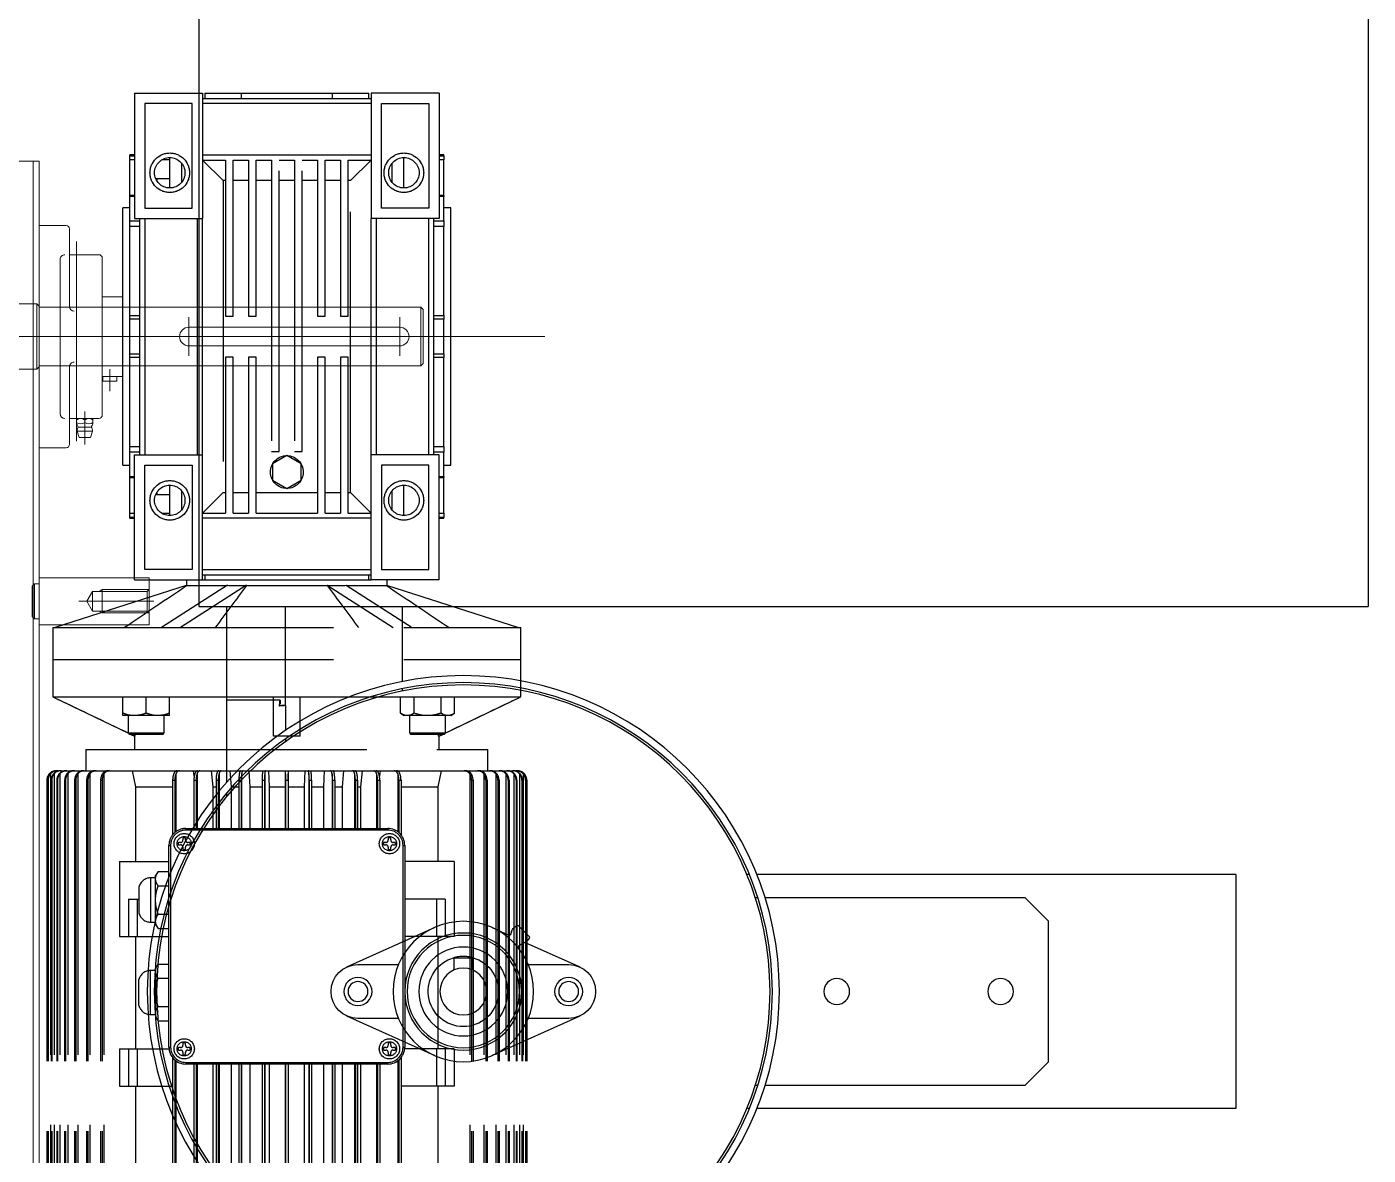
# Model space of a CAD drawing. Header units: millimetres. Extents: x 163705 to 1616509, y 81827 to 302547.
# Drawn here: x 622578 to 623151, y 147680 to 148163 of the extents above; entities that cross this region are included whole.
import ezdxf

# ---------------------------------------------------------------- set-up
doc = ezdxf.new("R2010")
doc.units = ezdxf.units.MM
doc.header["$LTSCALE"] = 10
doc.linetypes.add('ACAD_ISO02W100', pattern=[15, 12, -3])
doc.linetypes.add('CENTER2', pattern=[28.575, 19.05, -3.175, 3.175, -3.175])
for name, color, linetype, lineweight in [('1-中心线', 1, 'CENTER2', 0), ('1-虚线', 8, 'ACAD_ISO02W100', 0), ('1-设备轮廓', 2, 'Continuous', 18)]:
    doc.layers.add(name, color=color, linetype=linetype, lineweight=lineweight)

# ---------------------------------------------------------------- blocks, each defined once
blk = doc.blocks.new('A$Cb1654539')
at = {"lineweight": 25}
for p, q in [((-30.87, 206.48), (-30.87, 264.08)), ((2.16, 196.97), (2.16, 264.08)), ((9.95, 196.97), (9.95, 264.08)), ((17.97, 196.97), (17.97, 264.08)), ((26.14, 196.97), (26.14, 264.08)), ((32.83, 264.08), (32.83, 196.97)), ((34.38, 196.97), (34.38, 264.08)), ((41.07, 264.08), (41.07, 196.97)), ((49.24, 264.08), (49.24, 196.97)), ((57.26, 264.08), (57.26, 196.97)), ((65.05, 264.08), (65.05, 196.97)), ((98.08, 264.08), (98.08, 206.48)), ((-68.89, 75.7), (-68.89, 259.98)), ((-68.45, 75.7), (-68.45, 259.98)), ((-68.35, 75.7), (-68.35, 259.98)), ((-67.33, 72.99), (-67.33, 262.7)), ((-67.02, 75.7), (-67.02, 259.98)), ((-66.82, 75.7), (-66.82, 259.98)), ((-65.82, 72.99), (-65.82, 262.7)), ((-64.63, 75.7), (-64.63, 259.98)), ((-64.33, 75.7), (-64.33, 259.98)), ((-63.35, 72.99), (-63.35, 262.7)), ((-61.29, 75.7), (-61.29, 259.98)), ((-60.89, 75.7), (-60.89, 259.98)), ((-59.95, 72.99), (-59.95, 262.7)), ((-57.03, 75.7), (-57.03, 259.98)), ((-56.55, 75.7), (-56.55, 259.98)), ((-55.64, 72.99), (-55.64, 262.7)), ((-51.9, 75.7), (-51.9, 259.98)), ((-51.33, 75.7), (-51.33, 259.98)), ((-50.48, 72.99), (-50.48, 262.7)), ((-45.95, 75.7), (-45.95, 259.98)), ((-45.3, 75.7), (-45.3, 259.98)), ((-44.51, 72.99), (-44.51, 262.7)), ((-15.16, 194.25), (-15.16, 259.98)), ((-14.26, 195.19), (-14.26, 259.98)), ((-13.77, 195.58), (-13.77, 262.7)), ((-6.09, 196.97), (-6.09, 259.98)), ((-5.14, 196.97), (-5.14, 259.98)), ((-4.75, 196.97), (-4.75, 262.7)), ((3.36, 196.97), (3.36, 259.98)), ((4.34, 196.97), (4.34, 259.98)), ((4.64, 196.97), (4.64, 262.7)), ((13.11, 196.97), (13.11, 259.98)), ((14.11, 196.97), (14.11, 259.98)), ((14.31, 196.97), (14.31, 262.7)), ((23.05, 196.97), (23.05, 259.98)), ((24.07, 196.97), (24.07, 259.98)), ((24.17, 196.97), (24.17, 262.7)), ((33.1, 196.97), (33.1, 259.98)), ((34.12, 196.97), (34.12, 259.98)), ((43.04, 196.97), (43.04, 262.7)), ((43.14, 196.97), (43.14, 259.98)), ((44.16, 196.97), (44.16, 259.98)), ((52.9, 196.97), (52.9, 262.7)), ((53.1, 196.97), (53.1, 259.98)), ((54.11, 196.97), (54.11, 259.98)), ((62.57, 196.97), (62.57, 262.7)), ((62.87, 196.97), (62.87, 259.98)), ((63.85, 196.97), (63.85, 259.98)), ((71.97, 196.97), (71.97, 262.7)), ((72.36, 196.97), (72.36, 259.98)), ((73.31, 196.97), (73.31, 259.98)), ((80.99, 195.58), (80.99, 262.7)), ((81.47, 195.19), (81.47, 259.98)), ((82.38, 194.25), (82.38, 259.98)), ((111.72, 72.99), (111.72, 262.7)), ((112.52, 75.7), (112.52, 259.98)), ((113.17, 75.7), (113.17, 259.98)), ((117.7, 72.99), (117.7, 262.7)), ((118.55, 75.7), (118.55, 259.98)), ((119.12, 75.7), (119.12, 259.98)), ((122.86, 72.99), (122.86, 262.7)), ((123.76, 75.7), (123.76, 259.98)), ((124.25, 75.7), (124.25, 259.98)), ((127.16, 72.99), (127.16, 262.7)), ((128.11, 75.7), (128.11, 259.98)), ((128.5, 75.7), (128.5, 259.98)), ((130.56, 72.99), (130.56, 262.7)), ((131.55, 75.7), (131.55, 259.98)), ((131.84, 75.7), (131.84, 259.98)), ((133.03, 72.99), (133.03, 262.7)), ((134.04, 75.7), (134.04, 259.98)), ((134.24, 75.7), (134.24, 259.98)), ((134.54, 72.99), (134.54, 262.7)), ((135.56, 75.7), (135.56, 259.98)), ((135.66, 75.7), (135.66, 259.98)), ((136.11, 75.7), (136.11, 259.98)), ((-37.83, 190.48), (-37.83, 206.48)), ((-37.83, 206.48), (-34.05, 206.48)), ((-34.05, 190.48), (-34.05, 206.48)), ((-34.05, 206.48), (-30.27, 206.48)), ((-30.27, 206.48), (-15.16, 206.48)), ((-30.27, 190.48), (-30.27, 206.48)), ((97.49, 206.48), (82.38, 206.48)), ((97.49, 190.48), (97.49, 206.48)), ((101.27, 206.48), (97.49, 206.48)), ((101.27, 190.48), (101.27, 206.48)), ((105.05, 206.48), (101.27, 206.48)), ((105.05, 190.48), (105.05, 206.48)), ((-9.51, 196.25), (-9.51, 196.97)), ((-9.51, 196.97), (76.73, 196.97)), ((76.73, 196.25), (-9.51, 196.25)), ((76.73, 196.25), (76.73, 196.97)), ((-37.83, 190.48), (-34.05, 190.48)), ((-34.05, 190.48), (-30.27, 190.48)), ((-30.87, 142.48), (-30.87, 190.48)), ((-30.27, 190.48), (-16.7, 190.48)), ((-16.02, 189.74), (-16.74, 189.74)), ((-16.74, 103.51), (-16.74, 189.74)), ((-16.02, 189.74), (-16.02, 103.51)), ((-12.78, 190.73), (-12.78, 190.21)), ((-11.79, 190.99), (-12.52, 190.99)), ((-12.52, 189.95), (-11.79, 189.95)), ((-10.75, 192.76), (-10.75, 192.03)), ((-9.97, 193.02), (-10.49, 193.02)), ((-9.71, 192.03), (-9.71, 192.76)), ((-7.94, 190.99), (-8.67, 190.99)), ((-8.67, 189.95), (-7.94, 189.95)), ((-7.68, 190.21), (-7.68, 190.73)), ((74.9, 190.73), (74.9, 190.21)), ((75.89, 190.99), (75.16, 190.99)), ((75.16, 189.95), (75.89, 189.95)), ((76.93, 192.76), (76.93, 192.03)), ((77.71, 193.02), (77.19, 193.02)), ((77.97, 192.03), (77.97, 192.76)), ((79.74, 190.99), (79.01, 190.99)), ((79.01, 189.95), (79.74, 189.95)), ((80, 190.21), (80, 190.73)), ((83.95, 189.74), (83.23, 189.74)), ((83.23, 103.51), (83.23, 189.74)), ((97.49, 190.48), (83.92, 190.48)), ((83.95, 189.74), (83.95, 103.51)), ((101.27, 190.48), (97.49, 190.48)), ((98.08, 190.48), (98.08, 142.48)), ((105.05, 190.48), (101.27, 190.48)), ((-10.75, 188.9), (-10.75, 188.18)), ((-10.49, 187.92), (-9.97, 187.92)), ((-9.71, 188.18), (-9.71, 188.9)), ((76.93, 188.9), (76.93, 188.18)), ((77.19, 187.92), (77.71, 187.92)), ((77.97, 188.18), (77.97, 188.9)), ((88.55, 178.5), (83.95, 178.5)), ((89.69, 176.87), (88.55, 178.5)), ((88.55, 172.44), (83.95, 172.44)), ((89.69, 175.47), (89.69, 176.87)), ((91.81, 175.82), (89.69, 175.82)), ((89.69, 166.38), (89.69, 175.47)), ((91.81, 175.82), (91.81, 156.93)), ((96.76, 171.9), (96.76, 160.85)), ((89.69, 157.29), (89.69, 166.38)), ((88.55, 160.32), (83.95, 160.32)), ((88.55, 154.26), (89.69, 155.88)), ((89.69, 155.88), (89.69, 157.29)), ((89.69, 156.93), (91.81, 156.93)), ((88.55, 154.26), (83.95, 154.26)), ((-37.83, 110.48), (-37.83, 142.48)), ((-37.83, 142.48), (-34.05, 142.48)), ((-34.05, 126.48), (-34.05, 142.48)), ((-34.05, 142.48), (-30.27, 142.48)), ((-30.27, 142.48), (-16.74, 142.48)), ((-30.27, 126.48), (-30.27, 142.48)), ((97.49, 142.48), (83.95, 142.48)), ((88.55, 138.99), (83.95, 138.99)), ((89.69, 137.37), (88.55, 138.99)), ((97.49, 126.48), (97.49, 142.48)), ((101.27, 142.48), (97.49, 142.48)), ((101.27, 126.48), (101.27, 142.48)), ((105.05, 142.48), (101.27, 142.48)), ((105.05, 110.48), (105.05, 142.48)), ((88.55, 132.93), (83.95, 132.93)), ((89.69, 137.37), (89.69, 135.96)), ((91.81, 136.32), (89.69, 136.32)), ((89.69, 135.96), (89.69, 126.87)), ((91.81, 117.43), (91.81, 136.32)), ((96.76, 121.35), (96.76, 132.4)), ((-34.05, 126.48), (-30.27, 126.48)), ((-30.27, 126.48), (-16.74, 126.48)), ((89.69, 126.87), (89.69, 117.78)), ((97.49, 126.48), (96.76, 126.48)), ((101.27, 126.48), (97.49, 126.48)), ((88.55, 120.81), (83.95, 120.81)), ((88.55, 114.75), (83.95, 114.75)), ((88.55, 114.75), (89.69, 116.38)), ((89.69, 117.78), (89.69, 116.38)), ((89.69, 117.43), (91.81, 117.43)), ((-37.83, 110.48), (-16.74, 110.48)), ((-30.87, 78.48), (-30.87, 110.48)), ((105.05, 110.48), (83.95, 110.48)), ((98.08, 110.48), (98.08, 78.48)), ((-16.02, 103.51), (-16.74, 103.51)), ((-11.79, 103.31), (-12.52, 103.31)), ((-10.75, 105.07), (-10.75, 104.35)), ((-9.97, 105.33), (-10.49, 105.33)), ((-9.71, 104.35), (-9.71, 105.07)), ((-7.94, 103.31), (-8.67, 103.31)), ((75.89, 103.31), (75.16, 103.31)), ((76.93, 105.07), (76.93, 104.35)), ((77.71, 105.33), (77.19, 105.33)), ((77.97, 104.35), (77.97, 105.07)), ((79.74, 103.31), (79.01, 103.31)), ((83.95, 103.51), (83.23, 103.51)), ((-15.16, 75.7), (-15.16, 99)), ((-14.26, 75.7), (-14.26, 98.06)), ((-13.77, 72.99), (-13.77, 97.67)), ((-12.78, 103.04), (-12.78, 102.52)), ((-12.52, 102.26), (-11.79, 102.26)), ((-10.75, 101.22), (-10.75, 100.5)), ((-10.49, 100.24), (-9.97, 100.24)), ((-9.71, 100.5), (-9.71, 101.22)), ((-8.67, 102.26), (-7.94, 102.26)), ((-7.68, 102.52), (-7.68, 103.04)), ((74.9, 103.04), (74.9, 102.52)), ((75.16, 102.26), (75.89, 102.26)), ((76.93, 101.22), (76.93, 100.5)), ((77.19, 100.24), (77.71, 100.24)), ((77.97, 100.5), (77.97, 101.22)), ((79.01, 102.26), (79.74, 102.26)), ((80, 102.52), (80, 103.04)), ((80.99, 72.99), (80.99, 97.67)), ((81.47, 75.7), (81.47, 98.06)), ((82.38, 75.7), (82.38, 99)), ((-9.51, 96.28), (-9.51, 97)), ((-9.51, 97), (76.73, 97)), ((76.73, 96.28), (-9.51, 96.28)), ((-6.09, 75.7), (-6.09, 96.28)), ((-5.14, 75.7), (-5.14, 96.28)), ((-4.75, 72.99), (-4.75, 96.28)), ((2.16, 78.48), (2.16, 96.28)), ((3.36, 75.7), (3.36, 96.28)), ((4.34, 75.7), (4.34, 96.28)), ((4.64, 72.99), (4.64, 96.28)), ((9.95, 78.48), (9.95, 96.28)), ((13.11, 75.7), (13.11, 96.28)), ((14.11, 75.7), (14.11, 96.28)), ((14.31, 72.99), (14.31, 96.28)), ((17.97, 78.48), (17.97, 96.28)), ((23.05, 75.7), (23.05, 96.28)), ((24.07, 75.7), (24.07, 96.28)), ((24.17, 72.99), (24.17, 96.28)), ((26.14, 78.48), (26.14, 96.28)), ((32.83, 96.28), (32.83, 78.48)), ((33.1, 75.7), (33.1, 96.28)), ((34.12, 75.7), (34.12, 96.28)), ((34.38, 78.48), (34.38, 96.28)), ((41.07, 96.28), (41.07, 78.48)), ((43.04, 72.99), (43.04, 96.28)), ((43.14, 75.7), (43.14, 96.28)), ((44.16, 75.7), (44.16, 96.28)), ((49.24, 96.28), (49.24, 78.48)), ((52.9, 72.99), (52.9, 96.28)), ((53.1, 75.7), (53.1, 96.28)), ((54.11, 75.7), (54.11, 96.28)), ((57.26, 96.28), (57.26, 78.48)), ((62.57, 72.99), (62.57, 96.28)), ((62.87, 75.7), (62.87, 96.28)), ((63.85, 75.7), (63.85, 96.28)), ((65.05, 96.28), (65.05, 78.48)), ((71.97, 72.99), (71.97, 96.28)), ((72.36, 75.7), (72.36, 96.28)), ((73.31, 75.7), (73.31, 96.28)), ((76.73, 96.28), (76.73, 97)), ((-68.35, 75.7), (-68.45, 75.7)), ((-66.82, 75.7), (-67.02, 75.7)), ((-64.33, 75.7), (-64.63, 75.7)), ((-60.89, 75.7), (-61.29, 75.7)), ((-56.55, 75.7), (-57.03, 75.7)), ((-51.33, 75.7), (-51.9, 75.7)), ((-45.3, 75.7), (-45.95, 75.7)), ((-32.31, 71.6), (-30.87, 78.48)), ((-15.16, 78.48), (-30.87, 78.48)), ((-14.26, 75.7), (-15.16, 75.7)), ((-5.14, 75.7), (-6.09, 75.7)), ((1.43, 71.6), (2.16, 78.48)), ((3.36, 78.48), (2.16, 78.48)), ((4.34, 75.7), (3.36, 75.7)), ((9.39, 71.6), (9.95, 78.48)), ((13.11, 78.48), (9.95, 78.48)), ((14.11, 75.7), (13.11, 75.7)), ((17.59, 71.6), (17.97, 78.48)), ((23.05, 78.48), (17.97, 78.48)), ((24.07, 75.7), (23.05, 75.7)), ((25.93, 71.6), (26.14, 78.48)), ((32.83, 78.48), (26.14, 78.48)), ((32.83, 78.48), (32.86, 71.6)), ((34.12, 75.7), (33.1, 75.7)), ((33.1, 75.7), (33.1, 72.99)), ((34.12, 72.99), (34.12, 75.7)), ((34.36, 71.6), (34.38, 78.48)), ((41.07, 78.48), (34.38, 78.48)), ((41.07, 78.48), (41.28, 71.6)), ((44.16, 75.7), (43.14, 75.7)), ((49.24, 78.48), (44.16, 78.48)), ((49.24, 78.48), (49.63, 71.6)), ((54.11, 75.7), (53.1, 75.7)), ((57.26, 78.48), (54.11, 78.48)), ((57.26, 78.48), (57.82, 71.6)), ((63.85, 75.7), (62.87, 75.7)), ((65.05, 78.48), (63.85, 78.48)), ((65.05, 78.48), (65.79, 71.6)), ((73.31, 75.7), (72.36, 75.7)), ((82.38, 75.7), (81.47, 75.7)), ((98.08, 78.48), (82.38, 78.48)), ((98.08, 78.48), (99.53, 71.6)), ((113.17, 75.7), (112.52, 75.7)), ((119.12, 75.7), (118.55, 75.7)), ((124.25, 75.7), (123.76, 75.7)), ((128.5, 75.7), (128.11, 75.7)), ((131.84, 75.7), (131.55, 75.7)), ((134.24, 75.7), (134.04, 75.7)), ((135.66, 75.7), (135.56, 75.7)), ((-67.87, 72.99), (-67.87, 73.59)), ((-64.26, 71.6), (-64.37, 71.6)), ((-62.79, 71.6), (-63.01, 71.6)), ((-60.72, 71.6), (-62.79, 71.6)), ((-60.39, 71.6), (-60.72, 71.6)), ((-57.52, 71.6), (-60.39, 71.6)), ((-57.09, 71.6), (-57.52, 71.6)), ((-53.44, 71.6), (-57.09, 71.6)), ((-52.91, 71.6), (-53.44, 71.6)), ((-48.52, 71.6), (-52.91, 71.6)), ((-52.29, 71.6), (-52.29, 62.48)), ((-47.9, 71.6), (-48.52, 71.6)), ((-42.81, 71.6), (-47.9, 71.6)), ((-42.1, 71.6), (-42.81, 71.6)), ((-32.31, 71.6), (-42.1, 71.6)), ((-13.27, 71.6), (-32.31, 71.6)), ((-12.28, 71.6), (-13.27, 71.6)), ((-6.22, 71.6), (-12.28, 71.6)), ((-6.22, 71.6), (-5.92, 73.91)), ((-4.56, 71.6), (-6.22, 71.6)), ((-3.53, 71.6), (-4.56, 71.6)), ((1.43, 71.6), (-3.53, 71.6)), ((4.51, 71.6), (1.43, 71.6)), ((5.58, 71.6), (4.51, 71.6)), ((9.39, 71.6), (5.58, 71.6)), ((13.86, 71.6), (9.39, 71.6)), ((14.96, 71.6), (13.86, 71.6)), ((17.59, 71.6), (14.96, 71.6)), ((23.41, 71.6), (17.59, 71.6)), ((24.52, 71.6), (23.41, 71.6)), ((25.93, 71.6), (24.52, 71.6)), ((32.86, 71.6), (25.93, 71.6)), ((33.05, 71.6), (32.86, 71.6)), ((34.17, 71.6), (33.05, 71.6)), ((34.36, 71.6), (34.17, 71.6)), ((41.28, 71.6), (34.36, 71.6)), ((42.7, 71.6), (41.28, 71.6)), ((43.81, 71.6), (42.7, 71.6)), ((49.63, 71.6), (43.81, 71.6)), ((52.26, 71.6), (49.63, 71.6)), ((53.35, 71.6), (52.26, 71.6)), ((57.82, 71.6), (53.35, 71.6)), ((61.64, 71.6), (57.82, 71.6)), ((62.71, 71.6), (61.64, 71.6)), ((65.79, 71.6), (62.71, 71.6)), ((70.75, 71.6), (65.79, 71.6)), ((71.78, 71.6), (70.75, 71.6)), ((73.44, 71.6), (71.78, 71.6)), ((73.13, 73.96), (73.44, 71.6)), ((79.5, 71.6), (73.44, 71.6)), ((80.49, 71.6), (79.5, 71.6)), ((99.53, 71.6), (80.49, 71.6)), ((109.32, 71.6), (99.53, 71.6)), ((110.03, 71.6), (109.32, 71.6)), ((115.11, 71.6), (110.03, 71.6)), ((115.74, 71.6), (115.11, 71.6)), ((120.13, 71.6), (115.74, 71.6)), ((119.5, 62.48), (119.5, 71.6)), ((120.65, 71.6), (120.13, 71.6)), ((124.3, 71.6), (120.65, 71.6)), ((124.73, 71.6), (124.3, 71.6)), ((127.61, 71.6), (124.73, 71.6)), ((127.93, 71.6), (127.61, 71.6)), ((130.01, 71.6), (127.93, 71.6)), ((130.23, 71.6), (130.01, 71.6)), ((131.59, 71.6), (131.48, 71.6)), ((135.08, 72.99), (135.08, 73.59)), ((119.5, 62.48), (-52.29, 62.48)), ((-31.39, 62.48), (-31.39, 56.88)), ((98.61, 56.88), (98.61, 62.48)), ((-34.09, 55.59), (-66.39, 40.08)), ((-33.59, 56.08), (-34.19, 55.48)), ((-34.19, 55.48), (-34.19, 48.08)), ((-18.8, 55.48), (-34.19, 55.48)), ((-33.59, 56.08), (-19.4, 56.08)), ((-31.39, 56.88), (-33.06, 56.08)), ((-31.14, 56.88), (-32.82, 56.08)), ((-31.39, 56.88), (-31.14, 56.88)), ((-31.14, 56.88), (-31.14, 56.08)), ((-18.8, 55.48), (-19.4, 56.08)), ((-18.8, 48.08), (-18.8, 55.48)), ((27.94, 56.88), (27.94, 40.08)), ((27.94, 56.88), (39.27, 56.88)), ((39.27, 56.88), (39.27, 40.08)), ((86.61, 56.08), (86.01, 55.48)), ((86.01, 55.48), (86.01, 48.08)), ((101.41, 55.48), (86.01, 55.48)), ((86.61, 56.08), (100.81, 56.08)), ((98.36, 56.88), (98.36, 56.08)), ((98.36, 56.88), (98.61, 56.88)), ((100.03, 56.08), (98.36, 56.88)), ((100.27, 56.08), (98.61, 56.88)), ((101.41, 55.48), (100.81, 56.08)), ((133.61, 40.08), (101.3, 55.59)), ((101.41, 48.08), (101.41, 55.48)), ((-36.5, 48.08), (-38.04, 47)), ((-38.04, 47), (-38.04, 40.08)), ((-36.5, 48.08), (-35.16, 48.08)), ((-35.16, 48.08), (-26.5, 48.08)), ((-32.27, 47), (-32.27, 40.08)), ((-26.5, 48.08), (-17.84, 48.08)), ((-20.72, 47), (-20.72, 40.08)), ((-17.84, 48.08), (-16.5, 48.08)), ((-14.95, 47), (-16.5, 48.08)), ((-14.95, 47), (-14.95, 40.08)), ((83.71, 48.08), (83.71, 47)), ((83.71, 48.08), (88.71, 48.08)), ((83.71, 47), (83.71, 40.08)), ((88.71, 48.08), (98.71, 48.08)), ((93.71, 47), (93.71, 40.08)), ((98.71, 48.08), (103.71, 48.08)), ((103.71, 48.08), (103.71, 47)), ((103.71, 47), (103.71, 40.08)), ((-66.39, 40.08), (-66.39, 24.08)), ((-66.23, 40.08), (-66.39, 40.08)), ((27.94, 40.08), (-66.23, 40.08)), ((39.27, 40.08), (27.94, 40.08)), ((133.45, 40.08), (39.27, 40.08)), ((133.61, 40.08), (133.45, 40.08)), ((133.61, 24.08), (133.61, 40.08)), ((-66.39, 24.08), (-66.39, 10.48)), ((133.61, 24.08), (-66.39, 24.08)), ((133.61, 10.48), (133.61, 24.08)), ((133.61, 10.48), (-66.39, 10.48)), ((-8.94, -7.62), (-65.39, 10.48)), ((8.29, -7.62), (-19.93, 10.48)), ((16.38, -7.62), (-11.85, 10.48)), ((50.84, -7.62), (79.07, 10.48)), ((58.92, -7.62), (87.15, 10.48)), ((76.15, -7.62), (132.61, 10.48)), ((-31.39, -9.92), (-31.39, -63.42)), ((-31.39, -9.92), (-2.39, -9.92)), ((-9.19, -7.54), (-9.19, -9.92)), ((8.29, -7.54), (-8.94, -7.54)), ((-8.94, -7.62), (-8.94, -7.54)), ((-2.39, -9.92), (-2.39, -63.42)), ((69.61, -9.92), (-2.39, -9.92)), ((-1.39, -9.92), (-1.39, -12.12)), ((16.38, -7.62), (16.38, -7.54)), ((50.84, -7.54), (16.38, -7.54)), ((50.84, -7.62), (50.84, -7.54)), ((76.15, -7.54), (58.92, -7.54)), ((68.61, -12.12), (68.61, -9.92)), ((98.61, -9.92), (69.61, -9.92)), ((69.61, -9.92), (69.61, -63.42)), ((76.15, -7.62), (76.15, -7.54)), ((76.41, -9.92), (76.41, -7.54)), ((98.61, -9.92), (98.61, -63.42)), ((-6.79, -14.32), (-26.99, -14.32)), ((-26.99, -14.32), (-26.99, -59.02)), ((-6.79, -59.02), (-6.79, -14.32)), ((69.61, -12.12), (-2.39, -12.12)), ((69.61, -14.32), (-2.39, -14.32)), ((74.01, -14.32), (94.21, -14.32)), ((74.01, -59.02), (74.01, -14.32)), ((94.21, -14.32), (94.21, -59.02)), ((-31.39, -36.32), (-33.39, -36.32)), ((-33.39, -36.32), (-33.39, -36.67)), ((-33.39, -38.39), (-33.39, -36.67)), ((-33.39, -36.67), (-31.39, -36.67)), ((-33.39, -38.39), (-33.39, -53.67)), ((-31.39, -38.39), (-33.39, -38.39)), ((-16.39, -37.42), (-16.39, -50.42)), ((-11.39, -39.76), (-11.39, -48.07)), ((-2.39, -36.28), (69.61, -36.28)), ((6.41, -47.28), (-2.39, -38.48)), ((7.43, -38.48), (-2.39, -38.48)), ((7.43, -38.48), (7.43, -105.17)), ((17.24, -38.48), (10.7, -38.48)), ((10.7, -105.17), (10.7, -38.48)), ((17.24, -38.48), (17.24, -105.17)), ((46.7, -38.48), (20.52, -38.48)), ((20.52, -105.17), (20.52, -38.48)), ((46.7, -38.48), (46.7, -105.17)), ((56.52, -38.48), (49.97, -38.48)), ((49.97, -105.17), (49.97, -38.48)), ((56.52, -38.48), (56.52, -105.17)), ((69.61, -38.48), (59.79, -38.48)), ((59.79, -105.17), (59.79, -38.48)), ((69.61, -38.48), (60.81, -47.28)), ((78.61, -48.07), (78.61, -39.76)), ((83.61, -37.42), (83.61, -50.42)), ((87.04, -38.39), (83.61, -38.39)), ((100.61, -36.32), (98.61, -36.32)), ((98.61, -36.67), (100.61, -36.67)), ((100.61, -38.39), (98.61, -38.39)), ((100.61, -36.32), (100.61, -36.67)), ((100.61, -36.67), (100.61, -38.39)), ((100.61, -38.39), (100.61, -53.67)), ((7.43, -47.28), (6.41, -47.28)), ((6.41, -47.28), (6.41, -180.55)), ((17.24, -47.28), (10.7, -47.28)), ((46.7, -47.28), (20.52, -47.28)), ((33.61, -49.03), (27.55, -52.53)), ((39.67, -52.53), (33.61, -49.03)), ((56.52, -47.28), (49.97, -47.28)), ((60.81, -47.28), (59.79, -47.28)), ((60.81, -180.55), (60.81, -47.28)), ((89.11, -46.46), (83.61, -46.46)), ((89.11, -47.38), (89.11, -46.46)), ((-31.39, -53.67), (-33.39, -53.67)), ((-33.39, -54.08), (-33.39, -53.67)), ((-33.39, -54.08), (-33.39, -64.51)), ((-31.39, -54.08), (-33.39, -54.08)), ((27.55, -52.53), (27.55, -59.53)), ((39.67, -59.53), (39.67, -52.53)), ((100.61, -53.67), (98.61, -53.67)), ((100.61, -54.08), (98.61, -54.08)), ((100.61, -53.67), (100.61, -54.08)), ((100.61, -54.08), (100.61, -64.51)), ((-33.39, -58.92), (-36.39, -58.92)), ((-36.39, -58.92), (-36.39, -168.92)), ((-26.99, -59.02), (-6.79, -59.02)), ((27.55, -59.53), (33.61, -63.03)), ((33.61, -63.03), (39.67, -59.53)), ((94.21, -59.02), (74.01, -59.02)), ((103.61, -58.92), (100.61, -58.92)), ((103.61, -58.92), (103.61, -168.92)), ((-33.39, -66.88), (-33.39, -64.51)), ((-33.39, -64.51), (-29.19, -64.51)), ((-33.39, -66.88), (-33.39, -104.91)), ((-29.19, -66.88), (-33.39, -66.88)), ((-31.39, -63.42), (-2.39, -63.42)), ((-29.19, -63.42), (-29.19, -164.42)), ((-26.99, -63.42), (-26.99, -164.42)), ((-4.59, -164.42), (-4.59, -63.42)), ((-2.39, -63.42), (-2.39, -164.42)), ((27.06, -64.78), (27.06, -189.35)), ((30.34, -64.78), (27.06, -64.78)), ((30.34, -189.35), (30.34, -64.78)), ((36.88, -64.78), (36.88, -189.35)), ((40.15, -64.78), (36.88, -64.78)), ((40.15, -189.35), (40.15, -64.78)), ((98.61, -63.42), (69.61, -63.42)), ((69.61, -63.42), (69.61, -164.42)), ((71.81, -63.42), (71.81, -164.42)), ((94.21, -164.42), (94.21, -63.42)), ((96.41, -63.42), (96.41, -164.42)), ((96.41, -64.51), (100.61, -64.51)), ((100.61, -66.88), (96.41, -66.88)), ((100.61, -64.51), (100.61, -66.88)), ((100.61, -66.88), (100.61, -104.91)), ((-33.39, -106.54), (-33.39, -104.91)), ((-33.39, -104.91), (-29.19, -104.91)), ((-33.39, -106.54), (-33.39, -121.29)), ((-29.19, -106.54), (-33.39, -106.54)), ((7.43, -105.17), (10.7, -105.17)), ((17.24, -105.17), (20.52, -105.17)), ((46.7, -105.17), (49.97, -105.17)), ((56.52, -105.17), (59.79, -105.17)), ((96.41, -104.91), (100.61, -104.91)), ((100.61, -106.54), (96.41, -106.54)), ((100.61, -104.91), (100.61, -106.54)), ((100.61, -106.54), (100.61, -121.29)), ((-33.39, -122.92), (-33.39, -121.29)), ((-33.39, -121.29), (-29.19, -121.29)), ((-33.39, -122.92), (-33.39, -160.95)), ((-29.19, -122.92), (-33.39, -122.92)), ((7.43, -122.67), (7.43, -189.35)), ((10.7, -122.67), (7.43, -122.67)), ((10.7, -189.35), (10.7, -122.67)), ((17.24, -122.67), (17.24, -189.35)), ((20.52, -122.67), (17.24, -122.67)), ((20.52, -189.35), (20.52, -122.67)), ((49.97, -122.67), (46.7, -122.67)), ((46.7, -122.67), (46.7, -189.35)), ((49.97, -189.35), (49.97, -122.67)), ((56.52, -122.67), (56.52, -189.35)), ((59.79, -122.67), (56.52, -122.67)), ((59.79, -189.35), (59.79, -122.67)), ((96.41, -121.29), (100.61, -121.29)), ((100.61, -122.92), (96.41, -122.92)), ((100.61, -121.29), (100.61, -122.92)), ((100.61, -122.92), (100.61, -160.95)), ((-33.39, -163.32), (-33.39, -160.95)), ((-33.39, -160.95), (-29.19, -160.95)), ((-33.39, -163.32), (-33.39, -173.75)), ((-29.19, -163.32), (-33.39, -163.32)), ((-31.39, -217.92), (-31.39, -164.42)), ((-31.39, -164.42), (-2.39, -164.42)), ((-2.39, -217.92), (-2.39, -164.42)), ((98.61, -164.42), (69.61, -164.42)), ((69.61, -217.92), (69.61, -164.42)), ((96.41, -160.95), (100.61, -160.95)), ((100.61, -163.32), (96.41, -163.32)), ((98.61, -217.92), (98.61, -164.42)), ((100.61, -160.95), (100.61, -163.32)), ((100.61, -163.32), (100.61, -173.75)), ((-36.39, -168.92), (-33.39, -168.92)), ((-26.99, -168.82), (-6.79, -168.82)), ((-26.99, -213.52), (-26.99, -168.82)), ((-6.79, -168.82), (-6.79, -213.52)), ((94.21, -168.82), (74.01, -168.82)), ((74.01, -168.82), (74.01, -213.52)), ((94.21, -213.52), (94.21, -168.82)), ((100.61, -168.92), (103.61, -168.92)), ((-33.39, -174.17), (-33.39, -173.75)), ((-33.39, -173.75), (-31.39, -173.75)), ((-33.39, -174.17), (-31.39, -174.17)), ((-33.39, -174.17), (-33.39, -189.44)), ((-16.39, -177.42), (-16.39, -190.42)), ((83.61, -177.42), (83.61, -190.42)), ((98.61, -173.75), (100.61, -173.75)), ((98.61, -174.17), (100.61, -174.17)), ((100.61, -173.75), (100.61, -174.17)), ((100.61, -174.17), (100.61, -189.44)), ((-11.39, -179.76), (-11.39, -188.07)), ((6.41, -180.55), (-2.39, -189.35)), ((6.41, -180.55), (7.43, -180.55)), ((10.7, -180.55), (17.24, -180.55)), ((20.52, -180.55), (27.06, -180.55)), ((30.34, -180.55), (36.88, -180.55)), ((40.15, -180.55), (46.7, -180.55)), ((49.97, -180.55), (56.52, -180.55)), ((59.79, -180.55), (60.81, -180.55)), ((69.61, -189.35), (60.81, -180.55)), ((78.61, -188.07), (78.61, -179.76)), ((83.61, -181.37), (89.11, -181.37)), ((89.11, -181.37), (89.11, -180.45)), ((-33.39, -191.17), (-33.39, -189.44)), ((-33.39, -189.44), (-31.39, -189.44)), ((-33.39, -191.17), (-33.39, -191.52)), ((-31.39, -191.17), (-33.39, -191.17)), ((-33.39, -191.52), (-31.39, -191.52)), ((7.43, -189.35), (-2.39, -189.35)), ((69.61, -191.55), (-2.39, -191.55)), ((17.24, -189.35), (10.7, -189.35)), ((27.06, -189.35), (20.52, -189.35)), ((36.88, -189.35), (30.34, -189.35)), ((46.7, -189.35), (40.15, -189.35)), ((56.52, -189.35), (49.97, -189.35)), ((69.61, -189.35), (59.79, -189.35)), ((83.61, -189.44), (87.04, -189.44)), ((98.61, -189.44), (100.61, -189.44)), ((100.61, -191.17), (98.61, -191.17)), ((98.61, -191.52), (100.61, -191.52)), ((100.61, -189.44), (100.61, -191.17)), ((100.61, -191.17), (100.61, -191.52)), ((-6.79, -213.52), (-26.99, -213.52)), ((-2.39, -213.52), (69.61, -213.52)), ((69.61, -215.72), (-2.39, -215.72)), ((-1.39, -215.72), (-1.39, -217.92)), ((14.23, -217.92), (14.23, -215.72)), ((52.98, -215.72), (52.98, -217.92)), ((68.61, -217.92), (68.61, -215.72)), ((74.01, -213.52), (94.21, -213.52)), ((-31.39, -217.92), (-2.39, -217.92)), ((14.23, -217.92), (-1.39, -217.92)), ((52.98, -217.92), (14.23, -217.92)), ((68.61, -217.92), (52.98, -217.92)), ((98.61, -217.92), (69.61, -217.92))]:
    blk.add_line(p, q, dxfattribs=at)
for centre, radius in [((-10.23, 190.47), 4.34), ((77.45, 190.47), 4.34), ((-10.23, 190.47), 3.04), ((77.45, 190.47), 3.04), ((-10.23, 102.78), 4.34), ((-10.23, 102.78), 3.04), ((77.45, 102.78), 4.34), ((77.45, 102.78), 3.04), ((-16.39, -43.92), 8.45), ((-16.39, -43.92), 6.5), ((83.61, -43.92), 8.45), ((83.61, -43.92), 6.5), ((33.61, -56.03), 7), ((-16.39, -183.92), 8.45), ((-16.39, -183.92), 6.5), ((83.61, -183.92), 8.45), ((83.61, -183.92), 6.5)]:
    blk.add_circle(centre, radius, dxfattribs=at)
for centre, radius, start, end in [((-9.51, 189.74), 7.23, 90, 180), ((-9.51, 189.74), 6.51, 90, 180), ((76.73, 189.74), 7.23, 0, 90), ((76.73, 189.74), 6.51, 0, 90), ((-12.52, 190.73), 0.26, 90, 180), ((-12.52, 190.21), 0.26, 180, 270), ((-11.79, 192.03), 1.04, 270, 0), ((-11.79, 188.9), 1.04, 0, 90), ((-10.49, 192.76), 0.26, 90, 180), ((-9.97, 192.76), 0.26, 0, 90), ((-8.67, 192.03), 1.04, 180, 270), ((-8.67, 188.9), 1.04, 90, 180), ((-7.94, 190.73), 0.26, 0, 90), ((-7.94, 190.21), 0.26, 270, 0), ((75.16, 190.73), 0.26, 90, 180), ((75.16, 190.21), 0.26, 180, 270), ((75.89, 192.03), 1.04, 270, 0), ((75.89, 188.9), 1.04, 0, 90), ((77.19, 192.76), 0.26, 90, 180), ((77.71, 192.76), 0.26, 360, 90), ((79.01, 192.03), 1.04, 180, 270), ((79.01, 188.9), 1.04, 90, 180), ((79.74, 190.73), 0.26, 0, 90), ((79.74, 190.21), 0.26, 270, 0), ((-10.49, 188.18), 0.26, 180, 270), ((-9.97, 188.18), 0.26, 270, 0), ((77.19, 188.18), 0.26, 180, 270), ((77.71, 188.18), 0.26, 270, 0), ((91.81, 170.74), 5.09, 13.2126, 90), ((91.81, 162.01), 5.09, 270, 346.7874), ((91.81, 131.24), 5.09, 13.2126, 90), ((91.81, 122.51), 5.09, 270, 346.7874), ((-9.51, 103.51), 7.23, 180, 270), ((-9.51, 103.51), 6.51, 180, 270), ((-12.52, 103.04), 0.26, 90, 180), ((-11.79, 104.35), 1.04, 270, 0), ((-10.49, 105.07), 0.26, 90, 180), ((-9.97, 105.07), 0.26, 0, 90), ((-8.67, 104.35), 1.04, 180, 270), ((-7.94, 103.04), 0.26, 0, 90), ((75.16, 103.04), 0.26, 90, 180), ((75.89, 104.35), 1.04, 270, 0), ((76.73, 103.51), 7.23, 270, 0), ((76.73, 103.51), 6.51, 270, 0), ((77.19, 105.07), 0.26, 90, 180), ((77.71, 105.07), 0.26, 0, 90), ((79.01, 104.35), 1.04, 180, 270), ((79.74, 103.04), 0.26, 0, 90), ((-12.52, 102.52), 0.26, 180, 270), ((-11.79, 101.22), 1.04, 360, 90), ((-10.49, 100.5), 0.26, 180, 270), ((-9.97, 100.5), 0.26, 270, 0), ((-8.67, 101.22), 1.04, 90, 180), ((-7.94, 102.52), 0.26, 270, 0), ((75.16, 102.52), 0.26, 180, 270), ((75.89, 101.22), 1.04, 360, 90), ((77.19, 100.5), 0.26, 180, 270), ((77.71, 100.5), 0.26, 270, 0), ((79.01, 101.22), 1.04, 90, 180), ((79.74, 102.52), 0.26, 270, 0), ((-64.79, 75.7), 4.1, 180, 221.4096), ((-64.34, 75.7), 4.11, 179.9812, 221.2458), ((-64.24, 75.7), 4.11, 179.9812, 221.2458), ((-62.88, 75.69), 4.15, 179.9262, 220.7535), ((-62.68, 75.69), 4.15, 179.9262, 220.7535), ((-60.42, 75.69), 4.21, 179.839, 219.9301), ((-60.12, 75.69), 4.21, 179.839, 219.9301), ((-56.99, 75.68), 4.3, 179.7261, 218.7716), ((-56.6, 75.68), 4.3, 179.7261, 218.7716), ((-52.6, 75.67), 4.43, 179.5965, 217.2736), ((-52.12, 75.67), 4.43, 179.5965, 217.2736), ((-47.3, 75.65), 4.6, 179.461, 215.4313), ((-46.73, 75.65), 4.6, 179.461, 215.4313), ((-41.11, 75.64), 4.84, 179.3322, 213.2414), ((-40.46, 75.64), 4.84, 179.3322, 213.2414), ((-7.92, 75.59), 7.24, 179.1365, 201.0684), ((-7.02, 75.59), 7.24, 179.1365, 201.0684), ((2.65, 75.58), 8.74, 179.2153, 197.2451), ((3.6, 75.58), 8.74, 179.2153, 197.2451), ((14.7, 75.57), 11.34, 179.3508, 193.1718), ((15.68, 75.57), 11.34, 179.3508, 193.1718), ((29.77, 75.56), 16.66, 179.5359, 188.8985), ((30.77, 75.56), 16.66, 179.5359, 188.8985), ((55.95, 75.56), 32.9, 179.758, 184.4853), ((56.97, 75.56), 32.9, 179.758, 184.4853), ((10.24, 75.56), 32.9, 355.5147, 0.242), ((11.26, 75.56), 32.9, 355.5147, 0.242), ((36.44, 75.56), 16.66, 351.1015, 0.4641), ((37.45, 75.56), 16.66, 351.1015, 0.4641), ((51.54, 75.57), 11.34, 346.8282, 0.6492), ((52.52, 75.57), 11.34, 346.8282, 0.6492), ((63.62, 75.58), 8.74, 342.7549, 0.7847), ((64.56, 75.58), 8.74, 342.7549, 0.7847), ((74.23, 75.59), 7.24, 338.9316, 0.8635), ((75.14, 75.59), 7.24, 338.9316, 0.8635), ((107.67, 75.64), 4.84, 326.7586, 0.6678), ((108.32, 75.64), 4.84, 326.7586, 0.6678), ((113.95, 75.65), 4.6, 324.5687, 0.539), ((114.52, 75.65), 4.6, 324.5687, 0.539), ((119.34, 75.67), 4.43, 322.7264, 0.4035), ((119.82, 75.67), 4.43, 322.7264, 0.4035), ((123.81, 75.68), 4.3, 321.2284, 0.2739), ((124.2, 75.68), 4.3, 321.2284, 0.2739), ((127.34, 75.69), 4.21, 320.0699, 0.161), ((127.64, 75.69), 4.21, 320.0699, 0.161), ((129.89, 75.69), 4.15, 319.2465, 0.0738), ((130.09, 75.69), 4.15, 319.2465, 0.0738), ((131.45, 75.7), 4.11, 318.7542, 0.0188), ((131.55, 75.7), 4.11, 318.7542, 0.0188), ((132.01, 75.7), 4.1, 318.5904, 360), ((-64.79, 75.7), 4.1, 221.4096, 270), ((132.01, 75.7), 4.1, 270, 318.5904), ((89.11, -46.96), 0.5, 37.856, 90), ((89.11, -180.87), 0.5, 270, 322.144)]:
    blk.add_arc(centre, radius, start, end, dxfattribs=at)
for centre, major_axis, ratio, start_param, end_param in [((-64.37, 75.7), (0, 4.1), 0.9937, 2.293531, 3.141593), ((-64.26, 75.7), (0, 4.1), 0.99667, 2.293531, 3.141593), ((-63.01, 75.7), (0, 4.1), 0.977829, 2.293531, 3.141593), ((-62.79, 75.7), (0, 4.1), 0.983741, 2.293531, 3.141593), ((-60.72, 75.7), (0, 4.1), 0.952542, 2.293531, 3.141593), ((-60.39, 75.7), (0, 4.1), 0.961339, 2.293531, 3.141593), ((-57.52, 75.7), (0, 4.1), 0.918081, 2.293531, 3.141593), ((-57.09, 75.7), (0, 4.1), 0.929678, 2.293531, 3.141593), ((-53.44, 75.7), (0, 4.1), 0.874779, 2.293531, 3.141593), ((-52.91, 75.7), (0, 4.1), 0.889064, 2.293531, 3.141593), ((-48.52, 75.7), (0, 4.1), 0.823052, 2.293531, 3.141593), ((-47.9, 75.7), (0, 4.1), 0.839887, 2.293531, 3.141593), ((-42.81, 75.7), (0, 4.1), 0.763398, 2.293531, 3.141593), ((-42.1, 75.7), (0, 4.1), 0.782622, 2.293531, 3.141593), ((-13.27, 75.7), (0, 4.1), 0.458034, 2.293531, 3.141593), ((-12.28, 75.7), (0, 4.1), 0.484759, 2.293531, 3.141593), ((-4.56, 75.7), (0, 4.1), 0.368685, 2.293531, 3.141593), ((-3.53, 75.7), (0, 4.1), 0.396682, 2.293531, 3.141593), ((4.51, 75.7), (0, 4.1), 0.275786, 2.293531, 3.141593), ((5.58, 75.7), (0, 4.1), 0.304784, 2.293531, 3.141593), ((13.86, 75.7), (0, 4.1), 0.18023, 2.293531, 3.141593), ((14.96, 75.7), (0, 4.1), 0.209951, 2.293531, 3.141593), ((23.41, 75.7), (0, 4.1), 0.082939, 2.293531, 3.141593), ((24.52, 75.7), (0, 4.1), 0.113096, 2.293531, 3.141593), ((33.05, 75.7), (0, 4.1), 0.015152, 3.141593, 3.989655), ((34.17, 75.7), (0, 4.1), 0.015152, 2.293531, 3.141593), ((42.7, 75.7), (0, 4.1), 0.113096, 3.141593, 3.989655), ((43.81, 75.7), (0, 4.1), 0.082939, 3.141593, 3.989655), ((52.26, 75.7), (0, 4.1), 0.209951, 3.141593, 3.989655), ((53.35, 75.7), (0, 4.1), 0.18023, 3.141593, 3.989655), ((61.64, 75.7), (0, 4.1), 0.304784, 3.141593, 3.989655), ((62.71, 75.7), (0, 4.1), 0.275786, 3.141593, 3.989655), ((70.75, 75.7), (0, 4.1), 0.396682, 3.141593, 3.989655), ((71.78, 75.7), (0, 4.1), 0.368685, 3.141593, 3.989655), ((79.5, 75.7), (0, 4.1), 0.484759, 3.141593, 3.989655), ((80.49, 75.7), (0, 4.1), 0.458034, 3.141593, 3.989655), ((109.32, 75.7), (0, 4.1), 0.782622, 3.141593, 3.989655), ((110.03, 75.7), (0, 4.1), 0.763398, 3.141593, 3.989655), ((115.11, 75.7), (0, 4.1), 0.839887, 3.141593, 3.989655), ((115.74, 75.7), (0, 4.1), 0.823052, 3.141593, 3.989655), ((120.13, 75.7), (0, 4.1), 0.889064, 3.141593, 3.989655), ((120.65, 75.7), (0, 4.1), 0.874779, 3.141593, 3.989655), ((124.3, 75.7), (0, 4.1), 0.929678, 3.141593, 3.989655), ((124.73, 75.7), (0, 4.1), 0.918081, 3.141593, 3.989655), ((127.61, 75.7), (0, 4.1), 0.961339, 3.141593, 3.989655), ((127.93, 75.7), (0, 4.1), 0.952542, 3.141593, 3.989655), ((130.01, 75.7), (0, 4.1), 0.983741, 3.141593, 3.989655), ((130.23, 75.7), (0, 4.1), 0.977829, 3.141593, 3.989655), ((131.48, 75.7), (0, 4.1), 0.99667, 3.141593, 3.989655), ((131.59, 75.7), (0, 4.1), 0.9937, 3.141593, 3.989655), ((33.61, -21.27), (42.75, -7.41), 0.270246, 2.031964, 2.250467), ((33.61, -21.27), (42.75, 7.41), 0.270246, 0.891125, 1.109628)]:
    blk.add_ellipse(centre, major_axis=major_axis, ratio=ratio, start_param=start_param, end_param=end_param, dxfattribs=at)
for points, knots in [([(88.55, 178.5), (88.86, 178.01), (89.5, 177.03), (89.62, 175.99), (89.69, 175.47)], [0, 0, 0, 0, 1.619128, 3.280618, 3.280618, 3.280618, 3.280618]), ([(89.69, 175.47), (89.68, 175.37), (89.67, 174.81), (89.4, 173.78), (88.83, 172.89), (88.55, 172.44)], [0, 0, 0, 0, 0.321217, 1.785505, 3.286132, 3.286132, 3.286132, 3.286132]), ([(88.55, 172.44), (88.72, 171.93), (89.12, 170.7), (89.58, 168.67), (89.65, 167.15), (89.69, 166.38)], [0, 0, 0, 0, 1.613588, 3.884306, 6.194764, 6.194764, 6.194764, 6.194764]), ([(89.69, 166.38), (89.67, 165.89), (89.63, 164.62), (89.27, 162.57), (88.79, 161.07), (88.55, 160.32)], [0, 0, 0, 0, 1.468866, 3.813321, 6.195313, 6.195313, 6.195313, 6.195313]), ([(88.55, 160.32), (88.86, 159.83), (89.5, 158.84), (89.62, 157.81), (89.69, 157.29)], [0, 0, 0, 0, 1.619128, 3.280618, 3.280618, 3.280618, 3.280618]), ([(89.69, 157.29), (89.68, 157.18), (89.67, 156.62), (89.4, 155.59), (88.83, 154.71), (88.55, 154.26)], [0, 0, 0, 0, 0.321217, 1.785505, 3.286132, 3.286132, 3.286132, 3.286132]), ([(88.55, 138.99), (88.86, 138.51), (89.5, 137.52), (89.62, 136.49), (89.69, 135.96)], [0, 0, 0, 0, 1.619128, 3.280618, 3.280618, 3.280618, 3.280618]), ([(89.69, 135.96), (89.68, 135.86), (89.67, 135.3), (89.4, 134.27), (88.83, 133.38), (88.55, 132.93)], [0, 0, 0, 0, 0.321217, 1.785505, 3.286132, 3.286132, 3.286132, 3.286132]), ([(88.55, 132.93), (88.72, 132.42), (89.12, 131.19), (89.58, 129.17), (89.65, 127.64), (89.69, 126.87)], [0, 0, 0, 0, 1.613588, 3.884306, 6.194764, 6.194764, 6.194764, 6.194764]), ([(89.69, 126.87), (89.67, 126.38), (89.63, 125.11), (89.27, 123.07), (88.79, 121.57), (88.55, 120.81)], [0, 0, 0, 0, 1.468866, 3.813321, 6.195313, 6.195313, 6.195313, 6.195313]), ([(88.55, 120.81), (88.86, 120.33), (89.5, 119.34), (89.62, 118.31), (89.69, 117.78)], [0, 0, 0, 0, 1.619128, 3.280618, 3.280618, 3.280618, 3.280618]), ([(89.69, 117.78), (89.68, 117.68), (89.67, 117.12), (89.4, 116.09), (88.83, 115.2), (88.55, 114.75)], [0, 0, 0, 0, 0.321217, 1.785505, 3.286132, 3.286132, 3.286132, 3.286132]), ([(-34.12, 55.46), (-43.09, 51.17), (-53.79, 46.04), (-64.5, 40.91), (-66.23, 40.08)], [0, 0, 0, 0, 29.833499, 35.603613, 35.603613, 35.603613, 35.603613]), ([(133.45, 40.08), (123.49, 44.86), (112.77, 49.99), (102.05, 55.12), (101.29, 55.48)], [0, 0, 0, 0, 33.132471, 35.651499, 35.651499, 35.651499, 35.651499]), ([(-38.04, 47), (-37.58, 47.3), (-36.64, 47.91), (-35.66, 48.02), (-35.16, 48.08)], [0, 0, 0, 0, 1.542394, 3.125142, 3.125142, 3.125142, 3.125142]), ([(-35.16, 48.08), (-35.06, 48.08), (-34.53, 48.07), (-33.54, 47.81), (-32.7, 47.27), (-32.27, 47)], [0, 0, 0, 0, 0.305989, 1.700883, 3.130394, 3.130394, 3.130394, 3.130394]), ([(-32.27, 47), (-31.78, 47.16), (-30.61, 47.55), (-28.68, 47.98), (-27.23, 48.05), (-26.5, 48.08)], [0, 0, 0, 0, 1.537117, 3.70022, 5.90118, 5.90118, 5.90118, 5.90118]), ([(-26.5, 48.08), (-26.03, 48.07), (-24.06, 48.02), (-22.17, 47.44), (-20.72, 47)], [0, 0, 0, 0, 1.400168, 5.897382, 5.897382, 5.897382, 5.897382]), ([(-20.72, 47), (-20.26, 47.3), (-19.32, 47.91), (-18.33, 48.02), (-17.84, 48.08)], [0, 0, 0, 0, 1.542394, 3.125142, 3.125142, 3.125142, 3.125142]), ([(-17.84, 48.08), (-17.74, 48.08), (-17.21, 48.07), (-16.22, 47.81), (-15.38, 47.27), (-14.95, 47)], [0, 0, 0, 0, 0.305989, 1.700883, 3.130394, 3.130394, 3.130394, 3.130394]), ([(83.71, 47), (84.51, 47.3), (86.14, 47.91), (87.85, 48.02), (88.71, 48.08)], [0, 0, 0, 0, 2.538577, 5.143572, 5.143572, 5.143572, 5.143572]), ([(88.71, 48.08), (88.88, 48.08), (89.8, 48.07), (91.5, 47.81), (92.97, 47.27), (93.71, 47)], [0, 0, 0, 0, 0.503075, 2.796418, 5.146675, 5.146675, 5.146675, 5.146675]), ([(93.71, 47), (94.51, 47.3), (96.14, 47.91), (97.85, 48.02), (98.71, 48.08)], [0, 0, 0, 0, 2.538577, 5.143572, 5.143572, 5.143572, 5.143572]), ([(98.71, 48.08), (98.88, 48.08), (99.8, 48.07), (101.5, 47.81), (102.97, 47.27), (103.71, 47)], [0, 0, 0, 0, 0.503075, 2.796418, 5.146675, 5.146675, 5.146675, 5.146675])]:
    blk.add_open_spline(points, degree=3, knots=knots, dxfattribs=at)
for points in [[(-8.94, -7.54), (-17.89, -1.54), (-26.83, 4.47), (-35.77, 10.48)], [(16.38, -7.54), (11.9, -1.54), (7.43, 4.47), (2.96, 10.48)], [(50.84, -7.54), (55.31, -1.54), (59.78, 4.47), (64.25, 10.48)], [(76.15, -7.54), (85.1, -1.54), (94.04, 4.47), (102.98, 10.48)]]:
    blk.add_open_spline(points, degree=3, dxfattribs=at)
blk = doc.blocks.new('A$Ce0621208')
for p, q in [((-1039.06, 993.69), (-1039.06, 366.85)), ((-1051.56, 978.05), (-1050.56, 979.05)), ((-1051.56, 815.05), (-1051.56, 978.05)), ((-1051.56, 978.05), (-1026.56, 978.05)), ((-1027.56, 979.05), (-1050.56, 979.05)), ((-1026.56, 978.05), (-1027.56, 979.05)), ((-1026.56, 815.05), (-1026.56, 978.05)), ((-1030.81, 969.05), (-1047.31, 969.05)), ((-1043.06, 879.05), (-1043.06, 969.05)), ((-1035.06, 879.05), (-1035.06, 969.05)), ((-1030.81, 879.05), (-1047.31, 879.05)), ((-1039.06, 867.69), (-1039.06, 332.26)), ((-930.94, 862.05), (-930.13, 861.23)), ((-930.94, 862.05), (-930.94, 842.05)), ((-921.75, 861.23), (-930.13, 861.23)), ((-930.13, 861.23), (-930.13, 837.86)), ((-925.94, 832.05), (-925.94, 864.05)), ((-920.94, 862.05), (-921.75, 861.23)), ((-921.75, 861.23), (-921.75, 837.86)), ((-920.94, 862.05), (-920.94, 842.05)), ((-1022.06, 850.85), (-1056.06, 850.85)), ((-1056.06, 842.05), (-1056.06, 850.85)), ((-1051.56, 815.05), (-1051.56, 850.05)), ((-1026.56, 815.05), (-1026.56, 850.05)), ((-1022.06, 842.05), (-1022.06, 850.85)), ((-1020.06, 848.25), (-1022.06, 848.25)), ((-1020.06, 842.25), (-1020.06, 848.25)), ((-1015.72, 845.25), (-1025.06, 845.25)), ((-1020.06, 842.25), (-1022.06, 842.25)), ((-1074.06, 828.05), (-1074.06, 840.55)), ((-1005.56, 842.05), (-1072.56, 842.05)), ((-1004.06, 828.05), (-1004.06, 840.55)), ((-1004.06, 837.75), (-1003.76, 838.05)), ((-1004.06, 831.35), (-1004.06, 837.75)), ((-1004.06, 831.35), (-1004.06, 837.75)), ((-1004.06, 832.52), (-1004.06, 837.75)), ((-1001.71, 838.05), (-1003.76, 838.05)), ((-1000.4, 831.75), (-1000.4, 837.35)), ((-998.66, 831.25), (-998.66, 837.85)), ((-995.96, 836.95), (-998.66, 837.85)), ((-995.96, 832.15), (-995.96, 836.95)), ((-995.96, 832.15), (-995.96, 836.95)), ((-995.96, 832.15), (-995.96, 836.95)), ((-995.96, 832.15), (-995.96, 836.95)), ((-920.94, 842.05), (-930.94, 842.05)), ((-930.94, 842.05), (-930.13, 840.64)), ((-921.75, 837.86), (-930.13, 837.86)), ((-930.13, 837.86), (-925.94, 835.44)), ((-921.75, 837.86), (-925.94, 835.44)), ((-920.94, 842.05), (-921.75, 840.64)), ((-998.39, 831.05), (-1079.72, 831.05)), ((-994.33, 831.05), (-1010.93, 831.05)), ((-992.96, 834.55), (-1007.06, 834.55)), ((-1004.06, 828.05), (-1004.06, 834.25)), ((-1004.06, 828.05), (-1004.06, 834.25)), ((-1004.06, 829.02), (-1004.06, 834.25)), ((-1004.06, 832.52), (-1004.06, 831.51)), ((-1003.76, 831.05), (-1004.06, 831.35)), ((-1001.71, 831.05), (-1003.76, 831.05)), ((-995.96, 832.15), (-998.66, 831.25)), ((-1086.56, 815.05), (-1086.56, 826.55)), ((-1051.97, 828.05), (-1085.06, 828.05)), ((-993.06, 828.05), (-1026.14, 828.05)), ((-1004.06, 829.02), (-1004.06, 828.05)), ((-991.56, 815.05), (-991.56, 826.55)), ((-1006.06, 824.05), (-1072.06, 824.05)), ((1899.79, 815.05), (-1114.06, 815.05)), ((-1114.06, 815.05), (-1114.06, 795.05)), ((-991.56, 815.05), (-1086.56, 815.05)), ((-1053.06, 814.05), (-1052.06, 815.05)), ((-1053.06, 814.05), (-1053.06, 396.05)), ((-1025.06, 814.05), (-1053.06, 814.05)), ((-1026.06, 815.05), (-1052.06, 815.05)), ((-1026.06, 815.05), (-1052.06, 815.05)), ((-1025.06, 814.05), (-1026.06, 815.05)), ((-1025.06, 814.05), (-1025.06, 396.05)), ((1899.79, 812.55), (-1114.06, 812.55)), ((-918.44, 813.05), (-933.44, 813.05))]:
    blk.add_line(p, q)
for points in [[(-915.94, 862.05), (-915.94, 815.05), (-935.94, 815.05), (-935.94, 862.05)], [(-918.44, 815.05), (-918.44, 813.05), (-919.44, 812.05), (-932.44, 812.05), (-933.44, 813.05), (-933.44, 815.05)]]:
    blk.add_lwpolyline(points, close=True)
for centre, radius, start, end in [((-1039.06, 969.05), 4, 0, 180), ((-1039.06, 879.05), 4, 180, 0), ((-1072.56, 840.55), 1.5, 90, 180), ((-1005.56, 840.55), 1.5, 0, 90), ((-1001.41, 836.3), 2.65, 138.589, 221.78), ((-1004.36, 836.3), 2.64, 318.589, 41.411), ((-998.26, 842.95), 6, 234.808, 249.039), ((-1000.62, 838.15), 0.8, 282.204, 298.592), ((-998.66, 834.55), 3.3, 90, 121.953), ((-1001.41, 832.8), 2.64, 138.589, 221.411), ((-1004.36, 832.8), 2.64, 318.589, 41.411), ((-998.26, 826.14), 6, 110.961, 125.193), ((-998.66, 834.55), 3.3, 238.047, 270), ((-1085.06, 826.55), 1.5, 90, 180), ((-1072.06, 826.05), 2, 180, 270), ((-1051.97, 830.05), 2, 270, 0), ((-1026.14, 830.05), 2, 180, 270), ((-1006.06, 826.05), 2, 270, 0), ((-993.06, 826.55), 1.5, 0, 90)]:
    blk.add_arc(centre, radius, start, end)
at = {"layer": '1-中心线'}
blk.add_line((-1039.06, 313.92), (-1039.06, 1030.98), dxfattribs=at)
blk = doc.blocks.new('G$C126DDED6')
at = {"rotation": 90}
blk.add_blockref('A$Ce0621208', (1640.05, 2164.12), dxfattribs=at)
at = {"layer": '1-虚线'}
blk.add_blockref('A$Cb1654539', (685.59, 1238.98), dxfattribs=at)
blk = doc.blocks.new('11')
at = {"lineweight": 25}
for p, q in [((1014.49, -1632.4), (1704.49, -1632.4)), ((1704.49, -1632.4), (1704.49, -1646.6)), ((1779.41, -1644.32), (1704.49, -1644.32)), ((1704.49, -1646.6), (1704.49, -1647.68)), ((1704.49, -1647.68), (1704.49, -2101.08)), ((1744.49, -1667.11), (1744.49, -1644.32)), ((1785.57, -1644.32), (1784, -1644.32)), ((1744.49, -1667.11), (1745.99, -1667.11)), ((1746.7, -1669.32), (1704.49, -1669.32)), ((1746.7, -1669.32), (1746.7, -1667.82)), ((1746.7, -1669.32), (1757.42, -1669.32)), ((1761.07, -1669.32), (1762.29, -1669.32)), ((1858.51, -1695.59), (1841.64, -1732.99)), ((1896.34, -1732.99), (1879.47, -1695.59)), ((1857.49, -1700.32), (1857.49, -1717.61)), ((1880.49, -1717.61), (1880.49, -1700.32)), ((1736.52, -1719.32), (1704.49, -1719.32)), ((1740.6, -1719.32), (1739.58, -1719.32)), ((1859.82, -1741.34), (1854.53, -1741.34)), ((1854.53, -1741.34), (1854.53, -1749.3)), ((1854.61, -1741.07), (1854.6, -1741.07)), ((1854.53, -1749.3), (1859.82, -1749.3)), ((1854.6, -1749.57), (1854.61, -1749.57)), ((1841.64, -1757.65), (1844.99, -1765.08)), ((1879.47, -1795.05), (1896.34, -1757.65)), ((1845.76, -1764.31), (1845.08, -1764.99)), ((1840.71, -1768.66), (1845.66, -1773.61)), ((1849.32, -1769.24), (1850.01, -1768.55)), ((1848.01, -1771.77), (1858.51, -1795.05)), ((1857.49, -1773.03), (1857.49, -1790.32)), ((1880.49, -1790.32), (1880.49, -1773.03)), ((1818.99, -1867.49), (1818.99, -1866.4)), ((1918.99, -1867.49), (1918.99, -1866.4)), ((1818.99, -2075.32), (1818.99, -1870.72)), ((1828.99, -1871.11), (1828.99, -1870.06)), ((1908.99, -1870.06), (1908.99, -1871.11)), ((1918.99, -2075.32), (1918.99, -1870.72)), ((1828.99, -1985.32), (1828.99, -1874.26)), ((1908.99, -1874.26), (1908.99, -1985.32)), ((1838.99, -1995.32), (1828.99, -1985.32)), ((1908.99, -1985.32), (1898.99, -1995.32)), ((1898.99, -1995.32), (1838.99, -1995.32)), ((1818.99, -2075.32), (1823.99, -2075.32)), ((1823.99, -2075.32), (1913.99, -2075.32)), ((1913.99, -2075.32), (1918.99, -2075.32)), ((1704.49, -2101.08), (1704.49, -2102.57)), ((1704.49, -2102.57), (1704.49, -2131.76)), ((1014.49, -2131.76), (1704.49, -2131.76)), ((1014.49, -2131.8), (1704.49, -2131.8)), ((1704.49, -2131.76), (1704.49, -2131.8))]:
    blk.add_line(p, q, dxfattribs=at)
for centre, radius in [((1868.99, -1745.32), 135), ((1868.99, -1745.32), 132), ((1868.99, -1745.32), 131), ((1868.99, -1700.32), 6), ((1868.99, -1700.32), 4.25), ((1868.99, -1745.32), 30), ((1868.99, -1745.32), 25), ((1868.99, -1745.32), 24), ((1868.99, -1745.32), 19), ((1868.99, -1745.32), 10), ((1868.99, -1790.32), 6), ((1868.99, -1790.32), 4.25), ((1868.99, -1904.82), 5.5), ((1868.99, -1974.82), 5.5)]:
    blk.add_circle(centre, radius, dxfattribs=at)
for centre, radius, start, end in [((1868.99, -1700.32), 11.5, 0, 180), ((1868.99, -1745.32), 15, 195.3729, 164.6271), ((1844.55, -1769.76), 4, 135, 163.9384), ((1844.55, -1769.76), 4, 105.0736, 135), ((1842.6, -1762.52), 3.5, 285.0736, 315), ((1851.79, -1771.71), 3.5, 135, 164.9264), ((1844.55, -1769.76), 4, 286.0556, 315), ((1844.55, -1769.76), 4, 315, 344.9264), ((1868.99, -1790.32), 11.5, 180, 0)]:
    blk.add_arc(centre, radius, start, end, dxfattribs=at)
for points in [[(1746.99, -1666.82), (1746.66, -1666.85), (1746.01, -1666.89), (1745.18, -1666.97), (1744.6, -1667.04), (1744.53, -1667.09), (1744.49, -1667.11)], [(1746.99, -1666.82), (1746.86, -1666.85), (1746.6, -1666.89), (1746.27, -1666.97), (1746.04, -1667.04), (1746.01, -1667.09), (1745.99, -1667.11)], [(1746.7, -1669.32), (1746.72, -1669.28), (1746.77, -1669.21), (1746.85, -1668.63), (1746.92, -1667.8), (1746.97, -1667.15), (1746.99, -1666.82)], [(1746.7, -1667.82), (1746.72, -1667.81), (1746.77, -1667.78), (1746.85, -1667.54), (1746.92, -1667.21), (1746.97, -1666.95), (1746.99, -1666.82)]]:
    blk.add_open_spline(points, degree=3, dxfattribs=at)
for points, knots in [([(1854.5, -1749.19), (1854.44, -1748.97), (1854.32, -1748.5), (1854.11, -1747.34), (1854.01, -1746.21), (1853.98, -1745.06), (1854.04, -1743.92), (1854.21, -1742.68), (1854.42, -1741.75), (1854.5, -1741.47), (1854.53, -1741.34)], [0, 0, 0, 0, 1.075967, 2.202458, 3.33462, 3.813407, 4.903883, 5.993388, 7.108382, 7.94019, 7.94019, 7.94019, 7.94019]), ([(1854.53, -1749.3), (1854.53, -1749.3), (1854.5, -1749.21), (1854.4, -1748.83), (1854.26, -1748.17), (1854.12, -1747.32), (1854.02, -1746.35), (1853.98, -1745.32), (1854.02, -1744.29), (1854.12, -1743.32), (1854.26, -1742.47), (1854.4, -1741.81), (1854.5, -1741.43), (1854.53, -1741.35), (1854.53, -1741.34)], [0, 0, 0, 0, 0.022453, 0.823458, 1.624944, 2.424082, 3.222501, 4.026976, 4.825872, 5.627119, 6.42824, 7.226832, 8.026413, 8.048968, 8.048968, 8.048968, 8.048968]), ([(1854.6, -1741.1), (1854.6, -1741.1), (1854.61, -1741.07), (1854.56, -1741.24), (1854.53, -1741.34)], [0, 0, 0, 0, 0.0885653, 0.2685261, 0.2685261, 0.2685261, 0.2685261]), ([(1854.53, -1749.3), (1854.56, -1749.41), (1854.61, -1749.57), (1854.6, -1749.55), (1854.6, -1749.54)], [0, 0, 0, 0, 0.180596, 0.2687253, 0.2687253, 0.2687253, 0.2687253])]:
    blk.add_open_spline(points, degree=3, knots=knots, dxfattribs=at)

msp = doc.modelspace()

# ---------------------------------------------------------------- block references
at = {"xscale": -1, "rotation": 89.99999999999993}
msp.add_blockref('11', (621019.46, 149619.282), dxfattribs=at)
at = {"layer": '1-设备轮廓', "rotation": 180}
msp.add_blockref('G$C126DDED6', (623408.592, 149155.24), dxfattribs=at)

doc.saveas('drawing.dxf')
